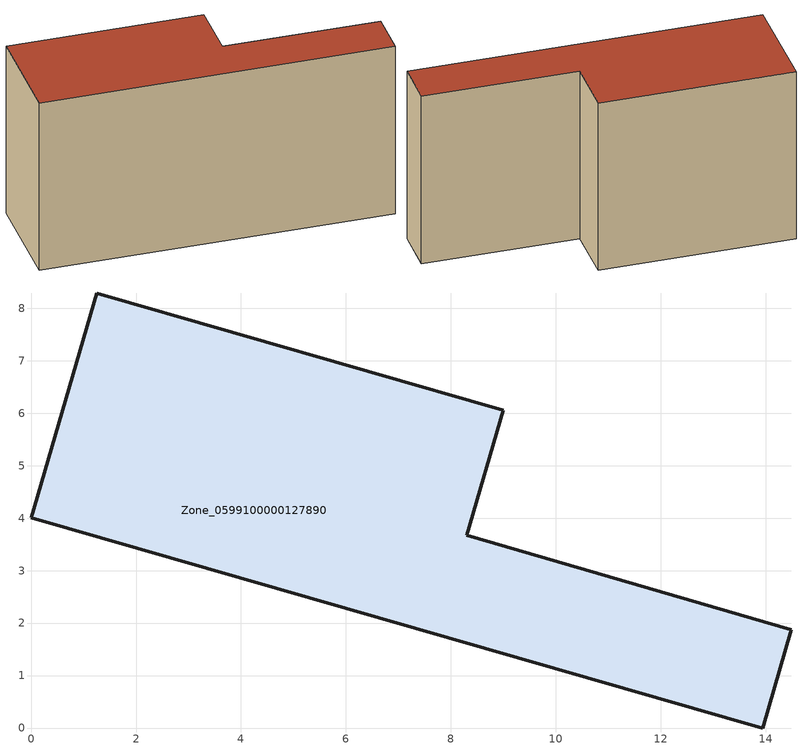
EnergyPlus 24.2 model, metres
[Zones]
Zone_0599100000127890
 floor ground (C_G): 0,4.01 1.25,8.29 9,6.06 8.3,3.67 14.49,1.87 13.94,0 z0
 wall outside (C_F): 1.25,8.29 0,4.01 13.94,0 14.49,1.87 8.3,3.67 9,6.06 1.25,8.29 z0:7.64
 roof outside (C_R): 0,4.01 13.94,0 14.49,1.87 8.3,3.67 9,6.06 1.25,8.29 z7.64
[BUILDING]
Pand.0599100000127890: North Axis=0; Terrain=City; Loads Convergence Tolerance Value=0.04; Temperature Convergence Tolerance Value=0.4; Solar Distribution=FullExterior; Maximum Number of Warmup Days=25; Minimum Number of Warmup Days=1
[Site:Location]
Rotterdam.The.Hague.AP_ZH_NLD Design_Conditions: Latitude=51.96; Longitude=4.45; Time Zone=1; Elevation=-4.5
[SITE:GROUNDTEMPERATURE:BUILDINGSURFACE]
18, 18, 18, 18, 18, 18, 18, 18, 18, 18, 18, 18
[MATERIAL] Thermal Absorptance=0.9; Solar Absorptance=0.7; Visible Absorptance=0.7
Name | Roughness | Thickness | Conductivity | Density | Specific Heat
G.TI.1946 | MediumSmooth | 0.15 | 1 | 540 | 1210
F.TI.1946 | Rough | 0.3 | 0.857143 | 1920 | 840
R.TI.1946 | MediumRough | 0.2 | 0.1 | 1500 | 1000
[CONSTRUCTION]
C_G: G.TI.1946
C_F: F.TI.1946
C_R: R.TI.1946
[ZONE]
Zone_0599100000127890: Type=1; Multiplier=1; Ceiling Height=Autocalculate; Volume=Autocalculate; Floor Area=autocalculate; Part of Total Floor Area=Yes
[ZONEINFILTRATION:DESIGNFLOWRATE]
Infil_Zone_0599100000127890: Zone or ZoneList or Space or SpaceList=Zone_0599100000127890; Schedule=AlwaysOn; Design Flow Rate Calculation Method=Flow/Area; Flow Rate per Floor Area=0.003; Constant Term Coefficient=1; Temperature Term Coefficient=0; Velocity Term Coefficient=0; Velocity Squared Term Coefficient=0
[HVACTEMPLATE:ZONE:IDEALLOADSAIRSYSTEM]
Zone_0599100000127890: Maximum Heating Supply Air Temperature=50; Minimum Cooling Supply Air Temperature=13; Maximum Heating Supply Air Humidity Ratio=0.0156; Minimum Cooling Supply Air Humidity Ratio=0.0077; Heating Limit=NoLimit; Cooling Limit=NoLimit; Dehumidification Control Type=ConstantSensibleHeatRatio; Cooling Sensible Heat Ratio=0.7; Dehumidification Setpoint=60; Humidification Control Type=None; Humidification Setpoint=30; Outdoor Air Method=None; Outdoor Air Flow Rate per Person=0.00944; Outdoor Air Flow Rate per Zone Floor Area=0; Outdoor Air Flow Rate per Zone=0; Demand Controlled Ventilation Type=None; Outdoor Air Economizer Type=NoEconomizer; Heat Recovery Type=None; Sensible Heat Recovery Effectiveness=0.7; Latent Heat Recovery Effectiveness=0.65
[ZONECONTROL:THERMOSTAT]
ThermostatControl_Zone_0599100000127890: Zone or ZoneList=Zone_0599100000127890; Control Type Schedule=DualSetpointControlType; Control 1=Thermostat_Zone_0599100000127890; Temperature Difference Between Cutout And Setpoint=0
[THERMOSTATSETPOINT:DUALSETPOINT]
Thermostat_Zone_0599100000127890: Heating Setpoint Temperature Schedule=HeatingSetpoint_Zone_0599100000127890; Cooling Setpoint Temperature Schedule=CoolingSetpoint_Zone_0599100000127890
[SCHEDULE:COMPACT]
HeatingSetpoint_Zone_0599100000127890: Through: 12/31, For: AllDays, Until: 24:00, 21
CoolingSetpoint_Zone_0599100000127890: Through: 12/31, For: AllDays, Until: 24:00, 24
DualSetpointControlType: Through: 12/31, For: AllDays, Until: 24:00, 4
AlwaysOn: Through: 12/31, For: AllDays, Until: 24:00, 1
